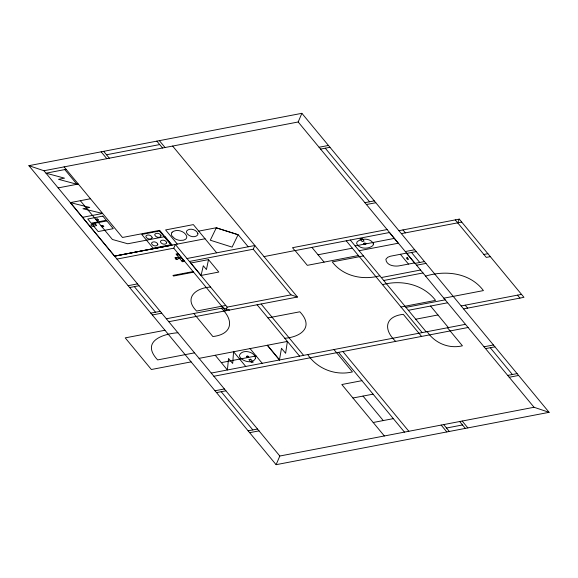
<?xml version="1.0" encoding="UTF-8"?>
<svg xmlns="http://www.w3.org/2000/svg" width="578" height="578" viewBox="0 0 578 578"><rect width="100%" height="100%" fill="white"/><g stroke="black" fill="none" stroke-linecap="round" stroke-linejoin="round"><path stroke-width="0.87" d="M287.374 341.425L285.611 353.303L281.479 348.296L279.449 359.993L267.282 345.283M208.506 259.616L206.447 269.55L203.311 265.757L201.072 275.46L218.795 272.057L208.506 259.616L190.783 263.019L201.072 275.46M116.994 259.074L173.768 248.186L175.365 244.465L227.154 307.113L291.001 294.867L297.453 297.034L172.634 146.061M28.9 165.676L43.964 170.741L298.176 121.987L301.889 113.317L549.1 412.324L276.111 464.683L28.9 165.676L301.889 113.317M227.154 307.113L225.565 310.827L173.768 248.186M189.418 261.466L253.258 249.219L254.855 245.506L186.983 258.518M276.111 464.683L279.824 456.02L534.036 407.266L549.1 412.324M457.704 222.833L459.3 219.12L523.957 297.323L463.592 308.898M264.023 256.603L294.867 250.57M106.504 154.767L159.694 144.565M66.138 169.325L46.009 173.19L64.541 178.161L58.501 179.317L77.062 184.281M58.176 187.901L78.297 184.042M319.063 147.253L328.456 145.454M320.58 149.095L329.973 147.289M80.335 200.696L112.399 239.48L127.76 243.772L165.055 236.619L172.1 245.144L114.56 256.126L70.335 202.611L90.479 198.753M82.495 217.328L102.624 213.47M198.724 231.121L216.15 227.783L238.244 234.755L248.186 246.784M364.891 202.683L374.284 200.884M366.416 204.525L375.808 202.726M205.053 238.772L114.567 256.126L171.847 245.094L159.651 230.34L122.493 237.471L64.107 166.876M176.687 254.811L178.754 254.443M181.001 257.167L174.968 257.651C175.394 261.386 179.657 257.513 181.55 257.831M181.774 260.967L183.818 260.577M387.108 229.553L292.497 247.702L294.932 250.642L389.543 232.501M398.936 230.701L459.3 219.12M193.103 271.566L172.974 275.424L173.479 276.038L193.608 272.173M128.121 285.684L137.513 283.885M401.37 233.642L461.735 222.06M129.638 287.526L139.031 285.727M355.152 245.925L394.384 238.403M318.016 254.768L352.349 248.179M359.126 250.736L398.256 243.23L389.413 232.529M358.432 255.534L307.323 265.338L295.163 250.628M363.418 255.931L332.256 261.899C343.188 276.335 362.948 280.482 379.818 275.764M210.587 287.071C196.188 287.721 183.226 297.786 196.607 311.051L225.788 305.459M405.294 251.546L414.686 249.747M406.811 253.388L416.203 251.589M150.815 313.139L160.207 311.34M408.473 264.088L414.505 262.932L406.399 253.121L390.381 256.235L387.73 257.275L385.873 259.269C386.285 265.584 394.738 266.834 399.817 265.721L408.473 264.088L400.366 254.284M415.062 263.373L424.454 261.567M152.339 314.974L161.732 313.175M416.586 265.208L425.979 263.409M483.858 254.465L487.883 253.691M166.356 318.767L223.13 307.879L229.589 310.054M381.292 277.548L420.56 270.013M490.317 256.639L486.293 257.412L455.276 219.893M168.79 321.715L297.453 297.034M383.727 280.489L422.995 272.961M425.603 276.111C445.645 269.977 470.131 272.787 483.425 290.589L443.846 298.183M382.528 284.679C401.385 279.477 423.371 284.311 435.559 300.379L400.988 307.012M164.976 330.255L125.224 337.877L151.378 369.508L191.123 361.886M177.916 332.747C161.761 333.947 140.779 341.836 157.642 359.921L194.526 352.847M267.975 317.914L299.852 311.795C314.316 326.953 301.087 337.003 284.802 338.274M405.944 307.359L445.212 299.83M408.371 310.299L447.647 302.778M461.157 305.957L521.522 294.375M199.085 358.36L287.411 341.425M415.748 319.222L437.987 314.952M221.266 362.63L256.119 355.947M211.252 373.07L465.456 324.316M213.882 376.256L468.093 327.502M215.002 390.771L224.394 388.965M216.519 392.606L225.911 390.807M484.032 346.786L493.424 344.979M485.549 348.621L494.941 346.822M361.936 380.671L341.808 384.529L384.341 435.971M352.948 398.011L373.077 394.153M507.701 375.418L517.093 373.619M509.225 377.261L518.618 375.454M248.121 430.834L257.513 429.035M249.645 432.676L259.038 430.87M373.193 422.496L393.322 418.638M446.505 428.023L462.501 424.96M102.602 213.441L82.943 208.745L89.785 207.437L70.335 202.618M517.498 295.148L519.933 298.089M402.96 229.928L405.395 232.869M465.182 305.184L467.616 308.125M325.277 148.192L369.588 201.787M411.507 252.485L419.758 262.47M490.245 347.718L512.397 374.515M298.176 121.987L534.036 407.266M430.574 306.044L448.355 327.553M447.509 327.762L462.414 345.796C449.034 349.083 434.707 343.122 427.2 331.656M350.275 240.029L426.188 331.851M346.251 240.802L422.164 332.617M421.572 336.425L403.3 314.324C384.746 316.383 383.178 329.691 395.699 341.388M462.176 421.044L467.855 427.908M459.662 421.528L465.333 428.392M311.932 247.406L324.099 262.123M443.673 424.592L449.344 431.455M441.159 425.076L446.83 431.939M342.891 351.518L408.834 431.275M253.258 249.219L291.001 294.867M338.527 352.356L404.47 432.113M333.947 349.538L352.436 371.907C335.623 375.982 317.365 368.945 307.713 354.574M159.369 140.649L165.048 147.52M156.855 141.133L162.534 147.997M363.013 396.082L383.257 420.567M261.133 303.999L303.594 355.362M216.671 252.824L193.348 224.611L165.59 229.936L177.294 244.097M257.109 304.772L299.577 356.135M267.441 345.254L279.6 359.964M103.664 151.335L109.343 158.199M101.15 151.819L106.829 158.683M221.309 308.233C234.509 320.66 232.06 334.416 212.863 336.541L193.818 313.5M178.956 257.557L176.015 254.002L178.06 253.612L184.469 261.357L182.424 261.747L179.505 258.221M178.32 257.68L178.869 258.344M250.036 348.592L262.202 363.302M245.751 366.459L233.584 351.742L232.674 363.454L228.534 358.454L227.4 369.978L215.24 355.26M64.794 169.585L76.961 184.295M43.964 170.741L279.824 456.02M134.334 286.623L155.511 312.236M221.215 391.711L252.824 429.931M152.101 237.305L152.043 238.035C150.49 240.014 146.747 238.902 145.894 236.727L145.959 235.99C147.513 234.018 151.255 235.123 152.101 237.305M157.78 244.169L157.722 244.906C156.161 246.878 152.419 245.766 151.573 243.591L151.631 242.854C153.184 240.889 156.934 241.987 157.78 244.169M160.987 235.6L160.922 236.337C159.369 238.309 155.627 237.197 154.774 235.022L154.839 234.285C156.392 232.32 160.135 233.418 160.987 235.6M166.659 242.464L166.601 243.201C165.041 245.173 161.298 244.068 160.453 241.886L160.511 241.156C162.071 239.184 165.814 240.289 166.659 242.464M197.886 233.49L197.777 234.841C194.916 238.468 188.038 236.431 186.477 232.428L186.586 231.084C189.447 227.457 196.325 229.488 197.886 233.49M363.829 243.374L363.952 244.003L365.347 244.335L366.3 243.548L364.718 242.991L363.829 243.374M364.35 243.497C365.202 245.151 366.524 242.536 364.35 243.497M255.577 358.266C252.969 364.046 243.786 361.821 240.405 357.76A7.789 4.588 16.1 0 1 239.552 355.073C242.442 348.736 254.826 351.619 255.577 358.266M175.481 257.47L175.387 257.795C175.755 259.674 179.064 260.483 175.488 257.456M373.475 243.916L372.911 245.549C368.627 249.436 358.924 249.212 356.59 243.41L357.153 241.777C361.438 237.898 371.148 238.114 373.475 243.916M216.309 227.826L210.291 240.21L232.081 247.124L238.093 234.747L216.309 227.826M172.107 232.197L171.623 232.97A7.861 4.631 16.1 0 0 171.832 235.737L174.57 238.504A7.911 4.66 16.1 0 0 180.148 240.397L183.385 240.217L185.3 239.415A7.911 4.66 16.1 0 0 186.687 236.185C184.62 230.969 176.514 228.621 172.107 232.197M103.187 226.388L102.241 226.569L101.663 225.875L102.617 225.695L103.187 226.388M97.827 219.9L96.873 220.081L96.302 219.387L97.249 219.207L97.827 219.9M98.397 220.088L96.736 220.406L95.731 219.192L97.393 218.874L98.397 220.088M103.758 226.576L102.096 226.894L101.092 225.68L102.754 225.362L103.758 226.576M248.237 356.886C246.199 357.811 247.319 355.029 248.237 356.886M248.742 357.045L247.247 357.334L246.387 356.294L247.883 356.005L248.742 357.045M102.848 216.107L87.755 219.004L91.216 223.187L106.309 220.29L102.848 216.107M106.865 220.919L91.765 223.809L98.166 231.554L113.266 228.657L106.865 220.919M95.442 224.076L90.746 224.979L91.967 226.446L96.663 225.55L95.442 224.076M159.485 231.027L141.762 234.43L153.112 248.157L170.835 244.761L159.485 231.027M178.219 254.97L177.713 254.645L178.219 254.97M182.677 260.367C181.738 260.223 183.262 261.263 182.677 260.367M362.016 238.606L360 238.989L362.088 241.51L364.104 241.127L362.016 238.606M407.302 257.73L406.283 257.925L407.569 259.479L408.588 259.284L407.302 257.73M250.736 359.234L248.923 359.581L251.358 362.529L253.171 362.182L250.736 359.234"/></g></svg>
